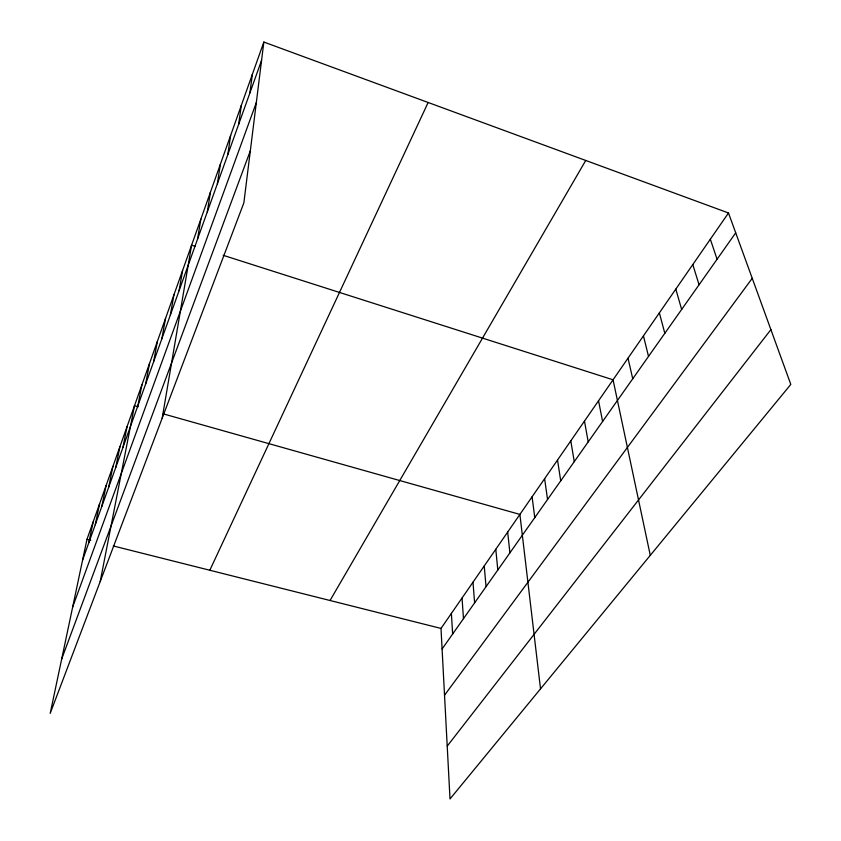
<?xml version="1.0" encoding="UTF-8"?>
<svg xmlns="http://www.w3.org/2000/svg" width="841" height="841" viewBox="0 0 841 841"><rect width="100%" height="100%" fill="white"/><g stroke="black" fill="none" stroke-linecap="round" stroke-linejoin="round"><path stroke-width="1.26" d="M263.843 42.05L243.858 202.87L50.197 713.378L86.97 539.333L263.843 42.05L728.495 212.973L790.803 384.411L450.009 798.95L440.999 628.427L728.495 212.973M249.882 92.994L252.363 74.313M238.634 124.394L241.304 105.398M227.795 154.639L230.644 135.369M217.356 183.801L220.363 164.279M207.285 211.932L210.439 192.19M197.561 239.086L200.852 219.154M162.187 418.166L191.58 245.204L195.217 246.371M179.091 290.66L182.613 270.413M170.313 315.165L173.95 294.792M161.819 338.881L165.551 318.392M153.598 361.83L157.414 341.257M145.63 384.064L149.54 363.417M137.913 405.614L141.898 384.905M100.184 581.615L134.486 405.74L138.239 406.792M122.965 447.359L127.075 426.566M115.722 467.585L119.895 446.771M108.689 487.212L112.915 466.377M101.866 506.25L106.145 485.415M95.254 524.742L99.574 503.906M88.82 542.697L93.183 521.872M82.576 560.138L261.562 60.373M72.641 607.118L256.316 102.613M61.666 659.081L250.324 150.802M209.819 570.251L428.143 102.486M330.04 600.506L585.746 160.463M442.082 648.979L735.707 232.841M444.532 695.223L752.243 278.308M447.223 746.104L770.892 329.63M86.97 539.333L90.723 540.29M113.283 545.956L440.999 628.427M163.228 413.846L519.885 514.419L540.521 688.863M223.17 255.296L613.047 379.796L650.282 555.344M710.34 239.201L717.079 259.249M692.784 264.568L699.071 284.763M675.807 289.115L681.662 309.435M659.365 312.873L664.821 333.299M643.439 335.874L648.516 356.405M628.006 358.171L632.737 378.786M598.54 400.758L602.608 421.478M584.463 421.11L588.216 441.872M570.797 440.863L574.266 461.646M557.52 460.038L560.716 480.852M544.621 478.687L547.554 499.501M532.08 496.8L534.771 517.614M507.67 532.08L509.898 552.863M495.791 549.247L497.809 570.009M484.237 565.94L486.045 586.671M472.989 582.193L474.608 602.892M462.045 598.014L463.475 618.661M451.386 613.415L452.637 634.019"/></g></svg>
